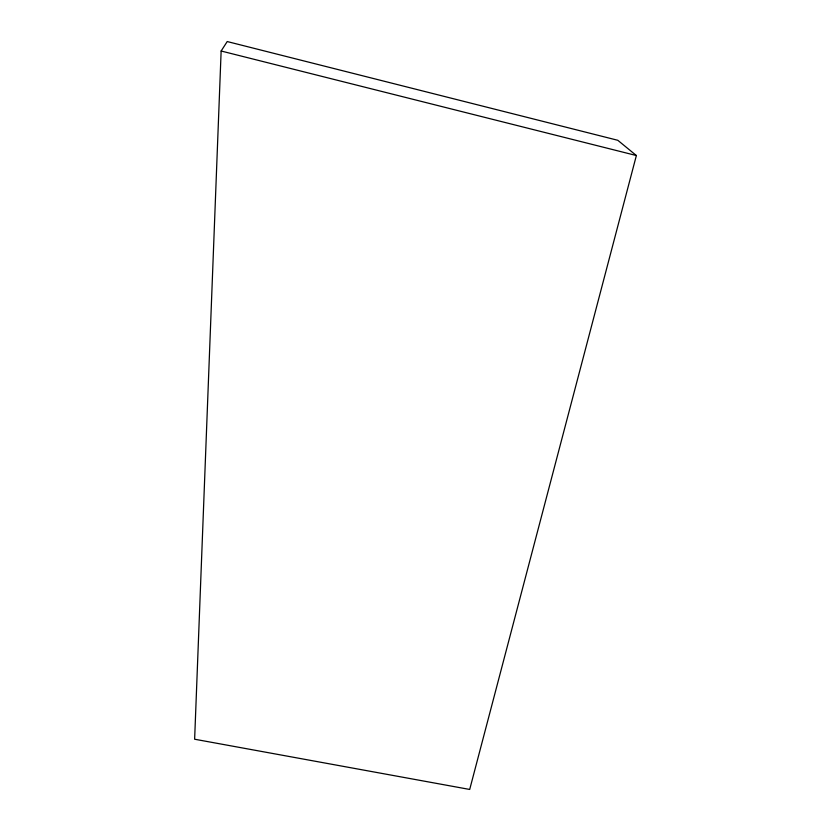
<?xml version="1.0" encoding="UTF-8"?>
<svg xmlns="http://www.w3.org/2000/svg" width="831" height="831" viewBox="0 0 831 831"><rect width="100%" height="100%" fill="white"/><g stroke="black" fill="none" stroke-linecap="round" stroke-linejoin="round"><path stroke-width="1.25" d="M221.139 51.013L194.631 739.226L469.702 789.45L636.369 155.532L617.807 140.294L227.216 41.55L221.139 51.013L636.369 155.532"/></g></svg>
